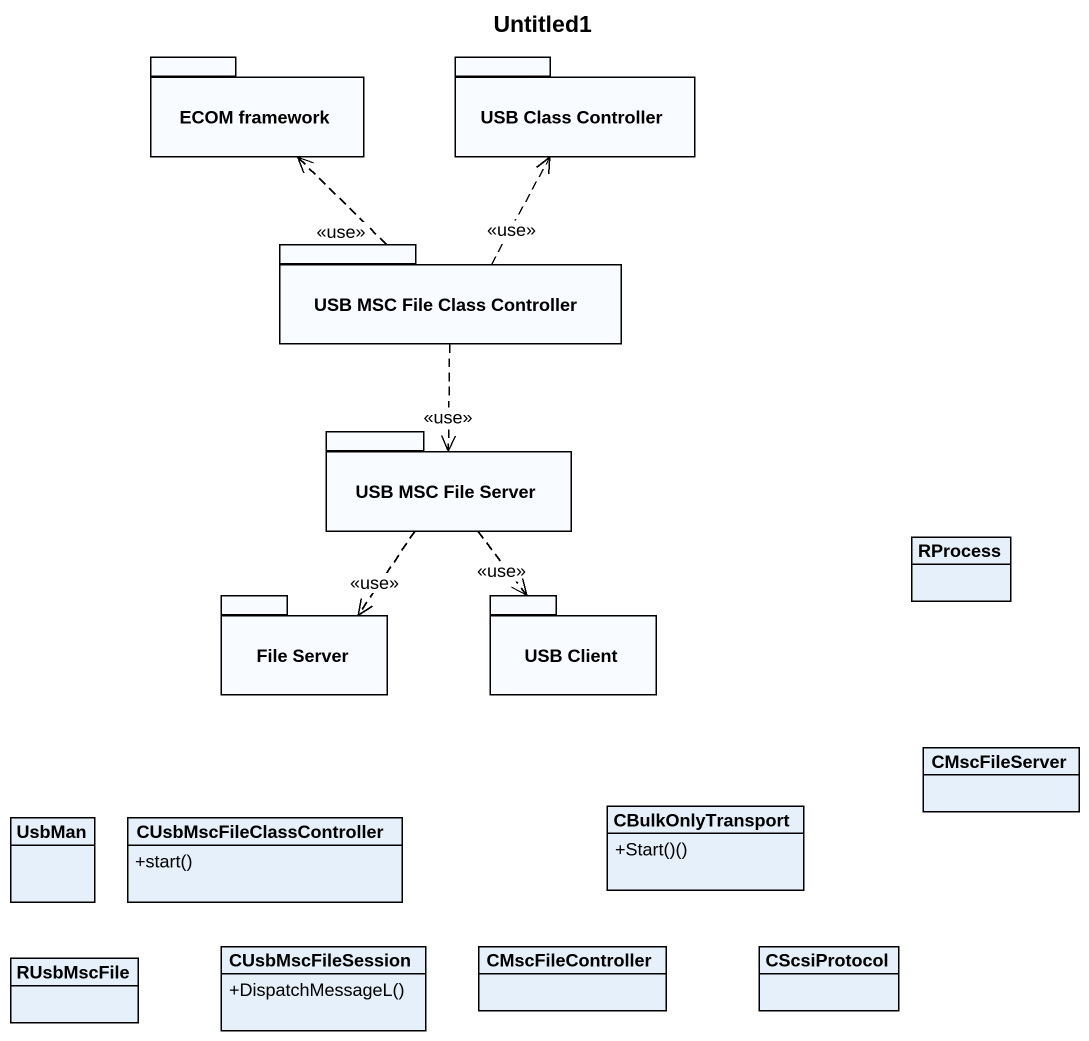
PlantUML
@startuml
title Untitled1
hide circle
hide empty members
skinparam classAttributeIconSize 0
package "ECOM framework" as ECOM_framework {
}
package "USB Class Controller" as USB_Class_Controller {
}
package "USB MSC File Class Controller" as USB_MSC_File_Class {
}
package "USB MSC File Server" as USB_MSC_File_Server {
}
class RProcess
package "File Server" as File_Server {
}
package "USB Client" as USB_Client {
}
class CMscFileServer
class UsbMan
class CUsbMscFileClassController {
  +start()
}
class CBulkOnlyTransport {
  +Start()()
}
class RUsbMscFile
class CUsbMscFileSession {
  +DispatchMessageL()
}
class CMscFileController
class CScsiProtocol
USB_MSC_File_Class .up.> ECOM_framework : <<use>>
USB_MSC_File_Class .up.> USB_Class_Controller : <<use>>
USB_MSC_File_Class ..> USB_MSC_File_Server : <<use>>
USB_MSC_File_Server ..> File_Server : <<use>>
USB_MSC_File_Server ..> USB_Client : <<use>>
@enduml
